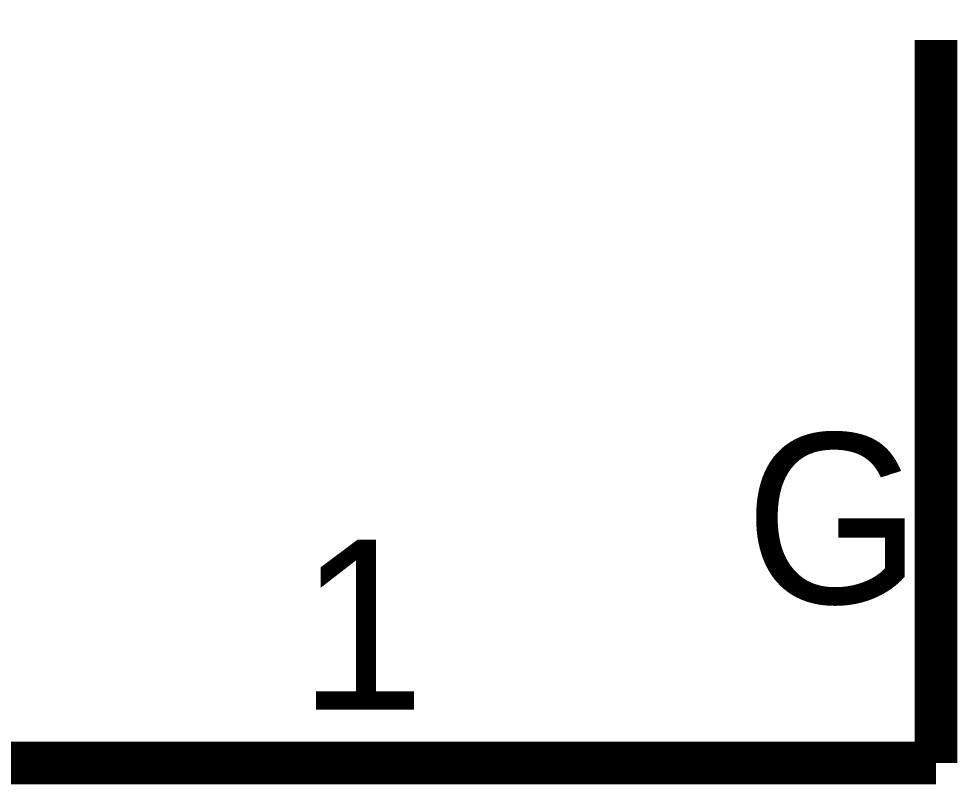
# Model space of a CAD drawing. Header units: inches. Extents: x 0 to 15, y 0 to 9.5.
# Drawn here: x 10.8055 to 11.065, y 7.194 to 7.4056 of the extents above; entities that cross this region are included whole.
import ezdxf

# ---------------------------------------------------------------- set-up
doc = ezdxf.new("R2010")
doc.units = ezdxf.units.IN
doc.header["$MEASUREMENT"] = 0
doc.layers.add('Sheet', color=255, linetype='Continuous')

msp = doc.modelspace()

# ---------------------------------------------------------------- linework, layer by layer
at = {"layer": 'Sheet'}
for points in [[(11.05912, 7.39966, 0.0118, 0.0118, 0), (11.05912, 7.19991, 0.0118, 0.0118, 0)], [(10.59918, 7.19991, 0.0118, 0.0118, 0), (10.99892, 7.19991, 0.0118, 0.0118, 0)], [(11.05912, 7.19991, 0.0118, 0.0118, 0), (10.99892, 7.19991, 0.0118, 0.0118, 0)]]:
    msp.add_lwpolyline(points, format="xyseb", dxfattribs=at)

# ---------------------------------------------------------------- texts
for s, p in [('G', (11.00626, 7.24397)), ('1', (10.88293, 7.21459))]:
    msp.add_text(s, height=0.047, dxfattribs=at).set_placement(p)

doc.saveas('drawing.dxf')
